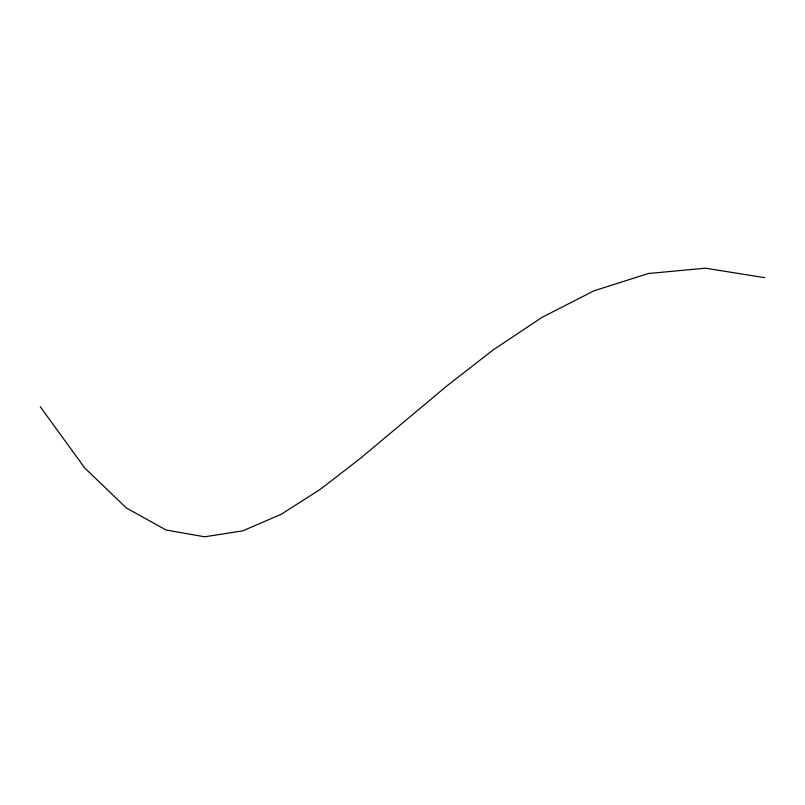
<?xml version="1.0" encoding="UTF-8"?>
<svg xmlns="http://www.w3.org/2000/svg" width="805" height="805" viewBox="0 0 805 805"><rect width="100%" height="100%" fill="white"/><g stroke="black" fill="none" stroke-linecap="round" stroke-linejoin="round"><path stroke-width="1.21" d="M764.75 277.675L705.401 268.196L648.347 273.519L593.869 290.867L542.107 317.321L493.063 350.014L446.614 386.128L360.539 458.236L320.209 489.41L281.126 514.325L242.778 530.837L204.631 536.804L166.051 530.002L126.355 507.975L84.736 467.967L40.25 406.696"/></g></svg>
